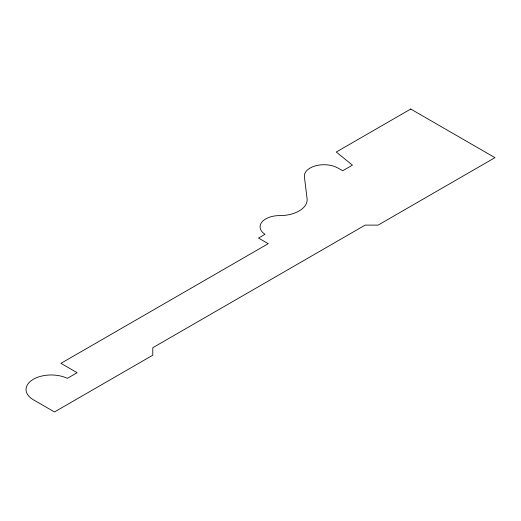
<?xml version="1.0" encoding="UTF-8"?>
<svg xmlns="http://www.w3.org/2000/svg" width="521" height="521" viewBox="0 0 521 521"><rect width="100%" height="100%" fill="white"/><g stroke="black" fill="none" stroke-linecap="round" stroke-linejoin="round"><path stroke-width="0.78" d="M410.743 109.039L336.247 152.047L352.443 165.137L342.727 170.745L337.79 167.964A19.687 11.364 0 0 0 316.364 165.613A19.687 11.364 0 0 0 304.329 176.118L307.097 198.794A27.58 15.923 0 0 1 277.954 215.622A19.498 11.26 0 0 0 261.464 222.662A19.498 11.26 0 0 0 264.994 234.32L258.52 238.064L268.237 243.672L60.95 363.345L77.147 372.691L67.359 378.344A25.19 14.542 0 0 0 32.628 379.718A25.19 14.542 0 0 0 33.422 399.809L54.477 411.961L152.79 355.198L152.79 347.722L365.156 225.111L378.109 225.111L494.95 157.655L410.743 109.039"/></g></svg>
